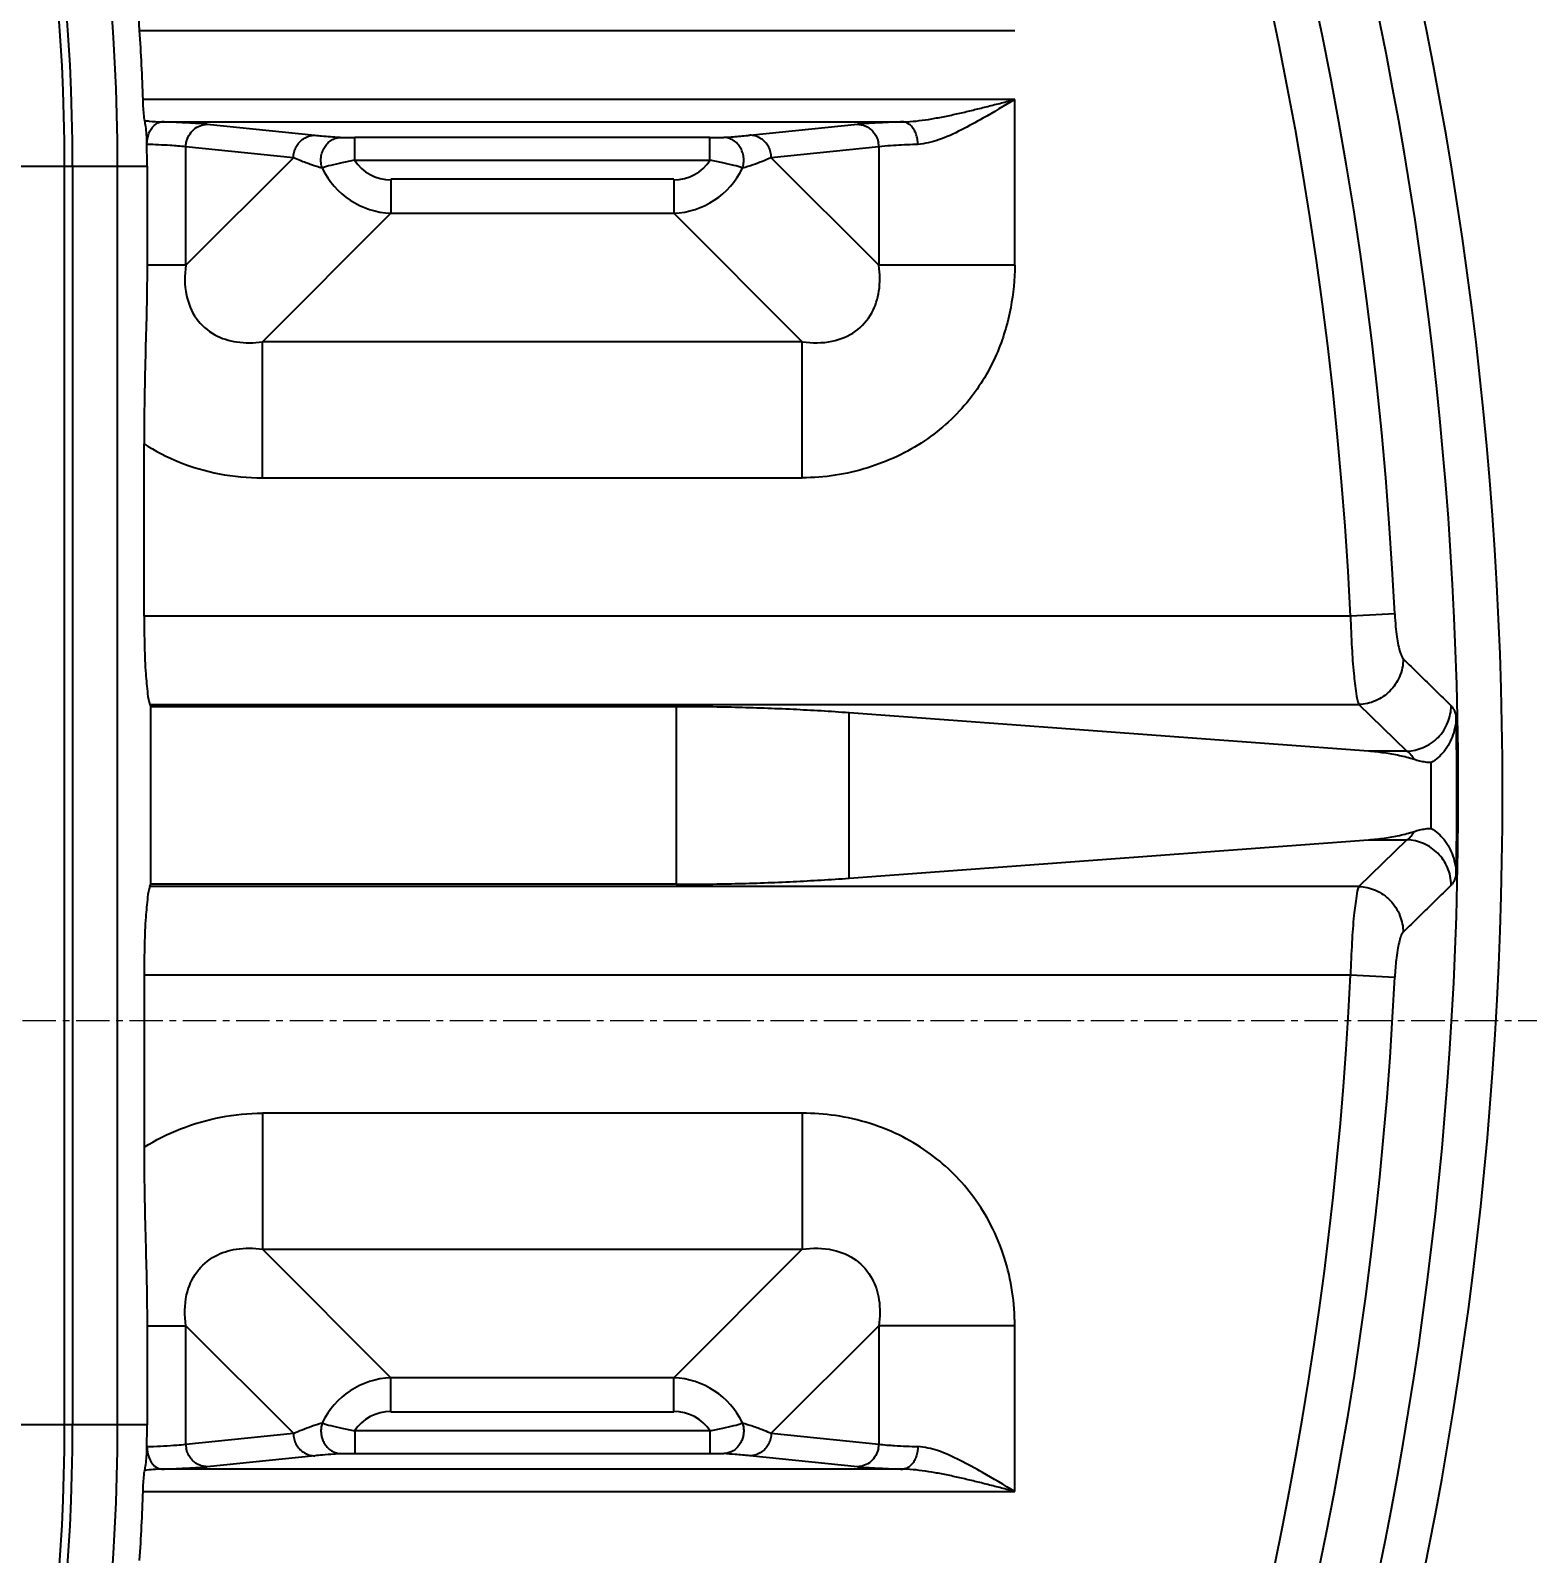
# Model space of a CAD drawing. Header units: millimetres. Extents: x 2588 to 3182, y 1243 to 1719.
# Drawn here: x 2893.29 to 2926.76, y 1477.3 to 1511.34 of the extents above; entities that cross this region are included whole.
import ezdxf

# ---------------------------------------------------------------- set-up
doc = ezdxf.new("R2010")
doc.units = ezdxf.units.MM
doc.linetypes.add('CENTER', pattern=[0.6, 0.375, -0.075, 0.075, -0.075])
doc.layers.add('center', color=1, linetype='CENTER', lineweight=9)
doc.styles.get("Standard").update_dxf_attribs({"font": 'arial.ttf'})
doc.dimstyles.get("Standard").update_dxf_attribs({"dimtxt": 0.18, "dimasz": 0.18, "dimexe": 0.18, "dimexo": 0.0625, "dimgap": 0.09, "dimtad": 0, "dimtih": 1, "dimtoh": 1, "dimzin": 0, "dimdsep": 46, "dimtxsty": 'Standard', "dimcen": 0.09, "dimadec": 0, "dimazin": 0, "dimtfac": 1, "dimtofl": 0, "dimtmove": 0, "dimatfit": 3, "dimfxl": 0, "dimtolj": 1, "dimtzin": 0, "dimarcsym": 0})

# ---------------------------------------------------------------- blocks, each defined once
blk = doc.blocks.new('*D41')
at = {"color": 4, "lineweight": -2, "transparency": 16777216}
for p, q in [((2939.335, 1645.04), (2939.335, 1655.04)), ((2938.883, 1635.04), (2939.335, 1645.04)), ((2938.883, 1496.166), (2938.883, 1635.04))]:
    blk.add_line(p, q, dxfattribs=at)
at = {"layer": 'Defpoints', "color": 0, "transparency": 16777216}
for p in [(2939.335, 1655.04), (2938.883, 1496.166), (2833.383, 1489.21)]:
    blk.add_point(p, dxfattribs=at)
at = {"color": 6, "transparency": 16777216, "insert": (2939.335, 1665.175), "char_height": 5, "attachment_point": 5, "rotation": 90}
blk.add_mtext('\\A1;105.50', dxfattribs=at)
blk = doc.blocks.new('*D47')
at = {"color": 4, "lineweight": -2, "transparency": 16777216}
for p, q in [((2981.037, 1494.241), (2991.037, 1498.279)), ((2991.037, 1498.279), (3001.037, 1498.279)), ((2940.689, 1494.241), (2981.037, 1494.241))]:
    blk.add_line(p, q, dxfattribs=at)
at = {"layer": 'Defpoints', "color": 0, "transparency": 16777216}
for p in [(3001.037, 1498.279), (2940.689, 1494.241), (2833.383, 1489.21)]:
    blk.add_point(p, dxfattribs=at)
at = {"color": 6, "transparency": 16777216, "insert": (3007.531, 1498.279), "char_height": 5, "attachment_point": 5}
blk.add_mtext('\\A1;5.03', dxfattribs=at)
blk = doc.blocks.new('*D57')
at = {"color": 4, "lineweight": -2, "transparency": 16777216}
blk.add_line((2993.383, 1489.21), (3001.037, 1489.21), dxfattribs=at)
at = {"layer": 'Defpoints', "color": 0, "transparency": 16777216}
for p in [(2833.383, 1489.21), (2993.383, 1489.21), (3001.037, 1489.21)]:
    blk.add_point(p, dxfattribs=at)
at = {"color": 6, "transparency": 16777216, "insert": (3007.522, 1489.21), "char_height": 5, "attachment_point": 5}
blk.add_mtext('\\A1;0.00', dxfattribs=at)

msp = doc.modelspace()

# ---------------------------------------------------------------- linework, layer by layer
at = {"color": 6, "linetype": 'Continuous'}
for p, q in [((2895.73, 1511.343), (2915.299, 1511.343)), ((2915.299, 1509.801), (2895.807, 1509.801)), ((2915.299, 1506.094), (2915.299, 1509.801)), ((2896.229, 1509.299), (2912.794, 1509.299)), ((2897.24, 1509.245), (2899.645, 1509.001)), ((2909.378, 1509.001), (2911.783, 1509.245)), ((2899.17, 1508.499), (2896.765, 1508.743)), ((2896.765, 1506.094), (2896.765, 1508.743)), ((2908.477, 1508.947), (2900.546, 1508.947)), ((2900.546, 1508.445), (2900.546, 1508.947)), ((2908.477, 1508.445), (2908.477, 1508.947)), ((2912.258, 1508.743), (2909.853, 1508.499)), ((2912.258, 1508.743), (2912.258, 1506.094)), ((2884.584, 1508.311), (2895.898, 1508.311)), ((2894.053, 1480.171), (2894.053, 1508.311)), ((2894.231, 1508.311), (2894.231, 1480.171)), ((2895.236, 1480.171), (2895.236, 1508.311)), ((2895.898, 1508.311), (2895.898, 1506.094)), ((2896.765, 1506.094), (2899.17, 1508.499)), ((2900.546, 1508.445), (2908.477, 1508.445)), ((2909.853, 1508.499), (2912.258, 1506.094)), ((2907.675, 1508.017), (2901.348, 1508.017)), ((2901.348, 1508.017), (2901.348, 1507.256)), ((2907.675, 1508.006), (2907.675, 1507.256)), ((2901.348, 1507.256), (2898.475, 1504.383)), ((2901.348, 1507.256), (2907.675, 1507.256)), ((2910.548, 1504.383), (2907.675, 1507.256)), ((2896.765, 1506.094), (2895.898, 1506.094)), ((2915.299, 1506.094), (2912.258, 1506.094)), ((2910.548, 1504.383), (2898.475, 1504.383)), ((2898.475, 1501.343), (2898.475, 1504.383)), ((2910.548, 1501.343), (2910.548, 1504.383)), ((2895.831, 1498.252), (2895.831, 1502.104)), ((2898.475, 1501.343), (2910.548, 1501.343)), ((2922.804, 1498.252), (2895.831, 1498.252)), ((2923.793, 1498.3), (2922.804, 1498.252)), ((2895.962, 1496.273), (2922.992, 1496.273)), ((2895.962, 1496.273), (2895.983, 1496.226)), ((2907.727, 1496.226), (2895.983, 1496.226)), ((2895.983, 1492.256), (2895.983, 1496.226)), ((2907.727, 1496.226), (2907.727, 1492.256)), ((2911.592, 1492.393), (2911.592, 1496.089)), ((2923.204, 1495.231), (2911.592, 1496.089)), ((2924.066, 1495.231), (2922.992, 1496.273)), ((2924.066, 1495.231), (2923.204, 1495.231)), ((2911.592, 1492.393), (2923.204, 1493.251)), ((2922.992, 1492.209), (2924.066, 1493.251)), ((2923.204, 1493.251), (2924.066, 1493.251)), ((2895.962, 1492.209), (2895.983, 1492.256)), ((2922.992, 1492.209), (2895.962, 1492.209)), ((2907.727, 1492.256), (2895.983, 1492.256)), ((2895.831, 1490.229), (2922.804, 1490.229)), ((2895.831, 1490.229), (2895.831, 1486.378)), ((2922.804, 1490.229), (2923.793, 1490.182)), ((2910.548, 1487.139), (2898.475, 1487.139)), ((2898.475, 1487.139), (2898.475, 1484.098)), ((2910.548, 1487.139), (2910.548, 1484.098)), ((2898.475, 1484.098), (2910.548, 1484.098)), ((2898.475, 1484.098), (2901.348, 1481.225)), ((2907.675, 1481.225), (2910.548, 1484.098)), ((2895.898, 1482.388), (2896.765, 1482.388)), ((2895.898, 1482.388), (2895.898, 1480.171)), ((2896.765, 1479.739), (2896.765, 1482.388)), ((2899.17, 1479.983), (2896.765, 1482.388)), ((2912.258, 1482.388), (2909.853, 1479.983)), ((2915.299, 1482.388), (2912.258, 1482.388)), ((2912.258, 1482.388), (2912.258, 1479.739)), ((2915.299, 1478.681), (2915.299, 1482.388)), ((2907.675, 1481.225), (2901.348, 1481.225)), ((2901.348, 1480.473), (2901.348, 1481.225)), ((2907.675, 1480.465), (2907.675, 1481.225)), ((2901.348, 1480.465), (2907.675, 1480.465)), ((2895.898, 1480.171), (2884.584, 1480.171)), ((2896.765, 1479.739), (2899.17, 1479.983)), ((2908.477, 1480.037), (2900.546, 1480.037)), ((2900.546, 1480.037), (2900.546, 1479.535)), ((2908.477, 1480.037), (2908.477, 1479.535)), ((2909.853, 1479.983), (2912.258, 1479.739)), ((2899.645, 1479.48), (2897.24, 1479.236)), ((2900.546, 1479.535), (2908.477, 1479.535)), ((2911.783, 1479.236), (2909.378, 1479.48)), ((2912.794, 1479.183), (2896.229, 1479.183)), ((2895.807, 1478.681), (2915.299, 1478.681))]:
    msp.add_line(p, q, dxfattribs=at)
for centre, radius, start, end in [((2839.388, 1494.241), 86.814, 316.84438, 88.8719), ((2839.388, 1494.241), 85.826, 320.71572, 88.869), ((2839.388, 1494.241), 84.503, 2.75328, 87.24672), ((2839.388, 1494.241), 83.513, 2.75328, 87.24672), ((2833.358, 1494.241), 100.5, 318.73061, 41.26939), ((2850.443, 1508.311), 44.794, 0, 90), ((2850.443, 1508.311), 43.789, 0, 90), ((2850.443, 1508.311), 43.61, 0, 90), ((2850.443, 1508.311), 45.389, 1.8816, 3.8306), ((2853.714, 1508.311), 42.183, 360, 0.6597), ((2901.424, 1509.043), 1.788, 205.8315, 267.5688), ((2907.599, 1509.043), 1.788, 272.4255, 334.1766), ((2839.388, 1494.241), 85.795, 358.79854, 1.20148), ((2839.388, 1494.241), 85.223, 359.50365, 0.49636), ((2839.388, 1494.241), 84.503, 318.59014, 357.24672), ((2839.388, 1494.241), 83.513, 320.94649, 357.24672), ((2901.425, 1479.437), 1.79, 92.4517, 154.1405), ((2907.598, 1479.437), 1.79, 25.8516, 87.5535), ((2850.443, 1480.171), 44.794, 270, 360), ((2850.443, 1480.171), 43.789, 270, 0), ((2850.443, 1480.171), 43.61, 270, 0), ((2853.732, 1480.171), 42.165, 359.3402, 0.0002), ((2911.726, 1479.745), 0.533, 349.0448, 359.3735), ((2850.443, 1480.171), 45.389, 356.1694, 358.1184)]:
    msp.add_arc(centre, radius, start, end, dxfattribs=at)
for points, knots in [([(2895.73, 1511.343), (2895.726, 1511.405), (2895.719, 1511.52), (2895.715, 1511.672), (2895.716, 1511.762), (2895.72, 1511.799)], [0, 0, 0, 0, 0.409903, 0.757574, 1, 1, 1, 1]), ([(2895.846, 1509.328), (2895.837, 1509.363), (2895.827, 1509.455), (2895.814, 1509.613), (2895.809, 1509.735), (2895.807, 1509.801)], [0, 0, 0, 0, 0.22853, 0.57952, 1, 1, 1, 1]), ([(2912.794, 1509.299), (2912.85, 1509.3), (2912.996, 1509.307), (2913.236, 1509.334), (2913.518, 1509.379), (2913.809, 1509.436), (2914.105, 1509.502), (2914.402, 1509.572), (2914.699, 1509.647), (2914.999, 1509.723), (2915.198, 1509.775), (2915.299, 1509.801)], [0, 0, 0, 0, 0.064898, 0.17129, 0.283498, 0.40001, 0.518673, 0.637977, 0.757885, 0.878521, 1, 1, 1, 1]), ([(2915.299, 1509.801), (2915.062, 1509.658), (2914.668, 1509.423), (2914.102, 1509.113), (2913.627, 1508.888), (2913.288, 1508.809), (2913.133, 1508.797)], [0, 0, 0, 0, 0.345956, 0.571511, 0.805533, 1, 1, 1, 1]), ([(2895.895, 1508.797), (2895.894, 1508.869), (2895.889, 1509.003), (2895.872, 1509.18), (2895.856, 1509.285), (2895.846, 1509.328)], [0, 0, 0, 0, 0.408019, 0.750058, 1, 1, 1, 1]), ([(2895.846, 1509.328), (2895.878, 1509.324), (2896.006, 1509.31), (2896.133, 1509.3), (2896.229, 1509.299)], [0, 0, 0, 0, 0.256757, 1, 1, 1, 1]), ([(2895.894, 1508.799), (2895.896, 1508.881), (2895.923, 1509.035), (2896.034, 1509.228), (2896.166, 1509.296), (2896.229, 1509.299)], [0, 0, 0, 0, 0.377864, 0.710062, 1, 1, 1, 1]), ([(2897.24, 1509.245), (2897.157, 1509.254), (2896.961, 1509.268), (2896.623, 1509.285), (2896.369, 1509.294), (2896.229, 1509.299)], [0, 0, 0, 0, 0.247109, 0.583506, 1, 1, 1, 1]), ([(2896.775, 1508.838), (2896.785, 1508.894), (2896.828, 1509.003), (2896.966, 1509.179), (2897.135, 1509.244), (2897.24, 1509.245)], [0, 0, 0, 0, 0.257824, 0.52071, 1, 1, 1, 1]), ([(2899.17, 1508.499), (2899.171, 1508.52), (2899.175, 1508.581), (2899.194, 1508.66), (2899.226, 1508.732), (2899.253, 1508.78), (2899.285, 1508.824), (2899.337, 1508.881), (2899.417, 1508.943), (2899.528, 1508.99), (2899.608, 1509.001), (2899.645, 1509.001)], [0, 0, 0, 0, 0.080778, 0.241813, 0.31673, 0.387443, 0.457806, 0.53161, 0.687967, 0.853263, 1, 1, 1, 1]), ([(2899.645, 1509.001), (2899.697, 1508.996), (2899.879, 1508.979), (2900.075, 1508.964), (2900.218, 1508.954), (2900.232, 1508.953)], [0, 0, 0, 0, 0.265851, 0.930344, 1, 1, 1, 1]), ([(2908.791, 1508.953), (2908.864, 1508.958), (2909.044, 1508.971), (2909.24, 1508.988), (2909.362, 1509), (2909.378, 1509.001)], [0, 0, 0, 0, 0.371707, 0.92217, 1, 1, 1, 1]), ([(2909.853, 1508.499), (2909.853, 1508.52), (2909.848, 1508.581), (2909.829, 1508.66), (2909.797, 1508.732), (2909.77, 1508.78), (2909.738, 1508.824), (2909.686, 1508.881), (2909.606, 1508.943), (2909.495, 1508.99), (2909.415, 1509.001), (2909.378, 1509.001)], [0, 0, 0, 0, 0.080833, 0.241866, 0.316782, 0.387495, 0.457857, 0.531659, 0.688012, 0.853302, 1, 1, 1, 1]), ([(2912.794, 1509.299), (2912.654, 1509.294), (2912.4, 1509.285), (2912.062, 1509.268), (2911.866, 1509.254), (2911.783, 1509.245)], [0, 0, 0, 0, 0.416643, 0.753002, 1, 1, 1, 1]), ([(2911.783, 1509.245), (2911.801, 1509.245), (2911.856, 1509.241), (2911.946, 1509.218), (2912.026, 1509.174), (2912.081, 1509.131), (2912.118, 1509.097), (2912.151, 1509.058), (2912.191, 1509), (2912.227, 1508.926), (2912.243, 1508.864), (2912.248, 1508.838)], [0, 0, 0, 0, 0.079979, 0.248954, 0.410434, 0.487532, 0.561726, 0.63633, 0.714719, 0.88156, 1, 1, 1, 1]), ([(2913.133, 1508.797), (2913.132, 1508.816), (2913.129, 1508.873), (2913.113, 1508.966), (2913.083, 1509.052), (2913.054, 1509.111), (2913.03, 1509.15), (2913.004, 1509.185), (2912.965, 1509.227), (2912.908, 1509.27), (2912.844, 1509.294), (2912.805, 1509.298), (2912.794, 1509.299)], [0, 0, 0, 0, 0.085409, 0.26294, 0.424213, 0.497163, 0.564604, 0.629583, 0.694794, 0.823757, 0.949582, 1, 1, 1, 1]), ([(2896.765, 1508.743), (2896.648, 1508.757), (2896.358, 1508.777), (2896.067, 1508.79), (2895.894, 1508.797)], [0, 0, 0, 0, 0.405677, 1, 1, 1, 1]), ([(2896.765, 1508.743), (2896.765, 1508.754), (2896.766, 1508.775), (2896.769, 1508.807), (2896.773, 1508.828), (2896.775, 1508.838)], [0, 0, 0, 0, 0.33331, 0.666561, 1, 1, 1, 1]), ([(2899.815, 1508.264), (2899.802, 1508.301), (2899.784, 1508.383), (2899.784, 1508.507), (2899.808, 1508.609), (2899.837, 1508.681), (2899.863, 1508.729), (2899.893, 1508.774), (2899.941, 1508.831), (2900.017, 1508.893), (2900.122, 1508.941), (2900.197, 1508.952), (2900.232, 1508.953)], [0, 0, 0, 0, 0.125713, 0.267413, 0.399275, 0.460291, 0.517612, 0.574339, 0.633467, 0.757377, 0.886474, 1, 1, 1, 1]), ([(2900.232, 1508.953), (2900.258, 1508.951), (2900.319, 1508.949), (2900.424, 1508.947), (2900.503, 1508.947), (2900.546, 1508.947)], [0, 0, 0, 0, 0.243016, 0.589497, 1, 1, 1, 1]), ([(2908.477, 1508.947), (2908.52, 1508.947), (2908.6, 1508.947), (2908.705, 1508.949), (2908.766, 1508.951), (2908.791, 1508.953)], [0, 0, 0, 0, 0.414438, 0.760123, 1, 1, 1, 1]), ([(2909.209, 1508.264), (2909.221, 1508.301), (2909.239, 1508.383), (2909.239, 1508.508), (2909.215, 1508.609), (2909.186, 1508.681), (2909.16, 1508.729), (2909.13, 1508.774), (2909.082, 1508.831), (2909.006, 1508.893), (2908.902, 1508.941), (2908.826, 1508.952), (2908.791, 1508.953)], [0, 0, 0, 0, 0.125689, 0.267401, 0.399275, 0.460296, 0.517621, 0.574352, 0.633485, 0.757399, 0.886498, 1, 1, 1, 1]), ([(2912.258, 1508.743), (2912.258, 1508.754), (2912.257, 1508.775), (2912.254, 1508.807), (2912.25, 1508.828), (2912.248, 1508.838)], [0, 0, 0, 0, 0.333078, 0.666157, 1, 1, 1, 1]), ([(2913.133, 1508.797), (2913.094, 1508.795), (2912.89, 1508.787), (2912.598, 1508.773), (2912.346, 1508.753), (2912.258, 1508.743)], [0, 0, 0, 0, 0.134299, 0.697009, 1, 1, 1, 1]), ([(2899.815, 1508.264), (2899.735, 1508.288), (2899.568, 1508.34), (2899.353, 1508.418), (2899.22, 1508.477), (2899.17, 1508.499)], [0, 0, 0, 0, 0.363398, 0.763138, 1, 1, 1, 1]), ([(2900.536, 1508.442), (2900.443, 1508.422), (2900.265, 1508.388), (2900.025, 1508.334), (2899.879, 1508.294), (2899.82, 1508.266)], [0, 0, 0, 0, 0.388226, 0.736327, 1, 1, 1, 1]), ([(2909.203, 1508.266), (2909.145, 1508.294), (2908.998, 1508.334), (2908.759, 1508.388), (2908.581, 1508.422), (2908.487, 1508.442)], [0, 0, 0, 0, 0.263663, 0.611779, 1, 1, 1, 1]), ([(2909.853, 1508.499), (2909.79, 1508.47), (2909.655, 1508.413), (2909.441, 1508.335), (2909.288, 1508.287), (2909.209, 1508.264)], [0, 0, 0, 0, 0.303111, 0.637244, 1, 1, 1, 1]), ([(2895.898, 1506.094), (2895.898, 1505.812), (2895.891, 1505.22), (2895.865, 1504.285), (2895.839, 1503.237), (2895.831, 1502.498), (2895.831, 1502.104)], [0, 0, 0, 0, 0.212061, 0.444487, 0.703677, 1, 1, 1, 1]), ([(2896.765, 1506.094), (2896.733, 1505.874), (2896.733, 1505.454), (2896.959, 1504.885), (2897.384, 1504.513), (2897.916, 1504.349), (2898.285, 1504.356), (2898.475, 1504.383)], [0, 0, 0, 0, 0.23174, 0.429371, 0.620645, 0.799304, 1, 1, 1, 1]), ([(2915.299, 1506.094), (2915.299, 1505.777), (2915.23, 1505.097), (2914.921, 1504.058), (2914.29, 1503.005), (2913.304, 1502.099), (2912.005, 1501.496), (2911.041, 1501.342), (2910.548, 1501.343)], [0, 0, 0, 0, 0.1272, 0.273045, 0.432101, 0.614253, 0.801969, 1, 1, 1, 1]), ([(2910.548, 1504.383), (2910.767, 1504.352), (2911.188, 1504.351), (2911.756, 1504.578), (2912.128, 1505.002), (2912.293, 1505.534), (2912.286, 1505.904), (2912.258, 1506.094)], [0, 0, 0, 0, 0.231739, 0.42937, 0.620645, 0.799304, 1, 1, 1, 1]), ([(2895.831, 1502.104), (2896.081, 1501.942), (2896.624, 1501.662), (2897.52, 1501.401), (2898.153, 1501.343), (2898.475, 1501.343)], [0, 0, 0, 0, 0.320656, 0.652781, 1, 1, 1, 1]), ([(2895.831, 1498.252), (2895.831, 1498.023), (2895.838, 1497.593), (2895.859, 1497.011), (2895.902, 1496.583), (2895.929, 1496.347), (2895.962, 1496.273)], [0, 0, 0, 0, 0.345595, 0.64992, 0.876831, 1, 1, 1, 1]), ([(2922.804, 1498.252), (2922.812, 1498.016), (2922.829, 1497.588), (2922.868, 1497.009), (2922.921, 1496.589), (2922.952, 1496.349), (2922.992, 1496.273)], [0, 0, 0, 0, 0.356128, 0.646426, 0.86986, 1, 1, 1, 1]), ([(2923.793, 1498.3), (2923.798, 1498.204), (2923.809, 1498.034), (2923.836, 1497.8), (2923.871, 1497.61), (2923.9, 1497.465), (2923.943, 1497.366), (2923.968, 1497.32), (2923.981, 1497.298)], [0, 0, 0, 0, 0.280841, 0.498051, 0.685554, 0.847484, 0.925943, 1, 1, 1, 1]), ([(2923.982, 1497.298), (2923.983, 1497.16), (2923.927, 1496.891), (2923.699, 1496.558), (2923.376, 1496.335), (2923.12, 1496.277), (2922.992, 1496.273)], [0, 0, 0, 0, 0.264727, 0.510275, 0.756, 1, 1, 1, 1]), ([(2923.982, 1497.298), (2924.101, 1497.18), (2924.338, 1496.945), (2924.7, 1496.597), (2924.937, 1496.362), (2925.056, 1496.243)], [0, 0, 0, 0, 0.334528, 0.665966, 1, 1, 1, 1]), ([(2911.592, 1496.089), (2911.175, 1496.119), (2910.327, 1496.17), (2909.038, 1496.216), (2908.166, 1496.226), (2907.727, 1496.226)], [0, 0, 0, 0, 0.323991, 0.659267, 1, 1, 1, 1]), ([(2924.066, 1495.231), (2924.191, 1495.234), (2924.448, 1495.298), (2924.784, 1495.519), (2924.997, 1495.86), (2925.055, 1496.119), (2925.056, 1496.243)], [0, 0, 0, 0, 0.241537, 0.500008, 0.758474, 1, 1, 1, 1]), ([(2925.056, 1496.243), (2925.07, 1496.229), (2925.097, 1496.193), (2925.133, 1496.123), (2925.153, 1496.07), (2925.164, 1496.04)], [0, 0, 0, 0, 0.256977, 0.589394, 1, 1, 1, 1]), ([(2925.164, 1496.04), (2925.167, 1495.89), (2925.12, 1495.597), (2924.922, 1495.224), (2924.719, 1495.04), (2924.608, 1494.979)], [0, 0, 0, 0, 0.361437, 0.695887, 1, 1, 1, 1]), ([(2924.225, 1495.046), (2924.118, 1495.079), (2923.898, 1495.136), (2923.557, 1495.197), (2923.323, 1495.222), (2923.204, 1495.231)], [0, 0, 0, 0, 0.322111, 0.655648, 1, 1, 1, 1]), ([(2924.225, 1495.046), (2924.21, 1495.074), (2924.181, 1495.125), (2924.128, 1495.189), (2924.087, 1495.22), (2924.066, 1495.231)], [0, 0, 0, 0, 0.385906, 0.714525, 1, 1, 1, 1]), ([(2924.608, 1494.979), (2924.567, 1494.978), (2924.481, 1494.983), (2924.353, 1495.008), (2924.268, 1495.032), (2924.225, 1495.046)], [0, 0, 0, 0, 0.320971, 0.654896, 1, 1, 1, 1]), ([(2923.204, 1493.251), (2923.323, 1493.26), (2923.557, 1493.285), (2923.898, 1493.345), (2924.118, 1493.403), (2924.225, 1493.436)], [0, 0, 0, 0, 0.344347, 0.677882, 1, 1, 1, 1]), ([(2924.066, 1493.251), (2924.086, 1493.261), (2924.127, 1493.291), (2924.179, 1493.355), (2924.21, 1493.407), (2924.225, 1493.436)], [0, 0, 0, 0, 0.27381, 0.598889, 1, 1, 1, 1]), ([(2924.225, 1493.436), (2924.267, 1493.449), (2924.353, 1493.474), (2924.481, 1493.499), (2924.567, 1493.504), (2924.608, 1493.503)], [0, 0, 0, 0, 0.345093, 0.67902, 1, 1, 1, 1]), ([(2924.608, 1493.503), (2924.719, 1493.442), (2924.922, 1493.258), (2925.12, 1492.885), (2925.167, 1492.592), (2925.164, 1492.442)], [0, 0, 0, 0, 0.304139, 0.638471, 1, 1, 1, 1]), ([(2925.056, 1492.238), (2925.055, 1492.372), (2924.998, 1492.637), (2924.773, 1492.967), (2924.45, 1493.189), (2924.193, 1493.247), (2924.066, 1493.251)], [0, 0, 0, 0, 0.258995, 0.506379, 0.754087, 1, 1, 1, 1]), ([(2907.727, 1492.256), (2908.166, 1492.256), (2909.038, 1492.266), (2910.327, 1492.311), (2911.175, 1492.362), (2911.592, 1492.393)], [0, 0, 0, 0, 0.340733, 0.67601, 1, 1, 1, 1]), ([(2925.164, 1492.442), (2925.153, 1492.412), (2925.133, 1492.358), (2925.097, 1492.289), (2925.07, 1492.252), (2925.056, 1492.238)], [0, 0, 0, 0, 0.410541, 0.74296, 1, 1, 1, 1]), ([(2895.962, 1492.209), (2895.929, 1492.134), (2895.902, 1491.899), (2895.859, 1491.471), (2895.838, 1490.888), (2895.831, 1490.458), (2895.831, 1490.229)], [0, 0, 0, 0, 0.123093, 0.350113, 0.654609, 1, 1, 1, 1]), ([(2922.992, 1492.209), (2922.957, 1492.142), (2922.924, 1491.92), (2922.87, 1491.506), (2922.83, 1490.916), (2922.812, 1490.472), (2922.804, 1490.229)], [0, 0, 0, 0, 0.113394, 0.330397, 0.63413, 1, 1, 1, 1]), ([(2922.992, 1492.209), (2923.118, 1492.205), (2923.377, 1492.14), (2923.715, 1491.916), (2923.926, 1491.57), (2923.982, 1491.309), (2923.981, 1491.183)], [0, 0, 0, 0, 0.24142, 0.500004, 0.758586, 1, 1, 1, 1]), ([(2925.056, 1492.238), (2924.937, 1492.12), (2924.7, 1491.885), (2924.338, 1491.537), (2924.101, 1491.302), (2923.982, 1491.183)], [0, 0, 0, 0, 0.33403, 0.665469, 1, 1, 1, 1]), ([(2923.981, 1491.183), (2923.959, 1491.156), (2923.922, 1491.082), (2923.885, 1490.944), (2923.851, 1490.768), (2923.823, 1490.578), (2923.807, 1490.378), (2923.797, 1490.251), (2923.793, 1490.182)], [0, 0, 0, 0, 0.102811, 0.238979, 0.413887, 0.62805, 0.797793, 1, 1, 1, 1]), ([(2895.831, 1486.378), (2896.088, 1486.54), (2896.644, 1486.819), (2897.54, 1487.077), (2898.165, 1487.138), (2898.475, 1487.139)], [0, 0, 0, 0, 0.32753, 0.665577, 1, 1, 1, 1]), ([(2915.299, 1482.388), (2915.299, 1482.641), (2915.261, 1483.159), (2915.086, 1483.92), (2914.792, 1484.631), (2914.407, 1485.255), (2913.95, 1485.788), (2913.414, 1486.248), (2912.785, 1486.636), (2912.067, 1486.93), (2911.308, 1487.103), (2910.795, 1487.139), (2910.548, 1487.139)], [0, 0, 0, 0, 0.101243, 0.207278, 0.311362, 0.408018, 0.499665, 0.591828, 0.689541, 0.794718, 0.900878, 1, 1, 1, 1]), ([(2895.831, 1486.378), (2895.831, 1485.985), (2895.839, 1485.246), (2895.865, 1484.2), (2895.891, 1483.263), (2895.898, 1482.672), (2895.898, 1482.388)], [0, 0, 0, 0, 0.295746, 0.555336, 0.78657, 1, 1, 1, 1]), ([(2896.765, 1482.388), (2896.733, 1482.615), (2896.731, 1483.043), (2896.973, 1483.61), (2897.392, 1483.97), (2897.919, 1484.134), (2898.284, 1484.126), (2898.475, 1484.098)], [0, 0, 0, 0, 0.24002, 0.434939, 0.625378, 0.797411, 1, 1, 1, 1]), ([(2910.548, 1484.098), (2910.775, 1484.131), (2911.202, 1484.132), (2911.77, 1483.89), (2912.13, 1483.471), (2912.294, 1482.945), (2912.286, 1482.58), (2912.258, 1482.388)], [0, 0, 0, 0, 0.240002, 0.434919, 0.625361, 0.797412, 1, 1, 1, 1]), ([(2899.17, 1479.983), (2899.233, 1480.012), (2899.368, 1480.068), (2899.583, 1480.147), (2899.735, 1480.194), (2899.814, 1480.218)], [0, 0, 0, 0, 0.303273, 0.637578, 1, 1, 1, 1]), ([(2899.815, 1480.218), (2899.805, 1480.188), (2899.789, 1480.125), (2899.784, 1480.044), (2899.788, 1479.979), (2899.795, 1479.933), (2899.805, 1479.888), (2899.825, 1479.827), (2899.861, 1479.752), (2899.921, 1479.671), (2899.996, 1479.604), (2900.082, 1479.557), (2900.163, 1479.534), (2900.213, 1479.529), (2900.232, 1479.529)], [0, 0, 0, 0, 0.100666, 0.20811, 0.259677, 0.309421, 0.359035, 0.410198, 0.515969, 0.624295, 0.73243, 0.837945, 0.939112, 1, 1, 1, 1]), ([(2899.82, 1480.215), (2899.878, 1480.188), (2900.024, 1480.148), (2900.265, 1480.094), (2900.444, 1480.059), (2900.539, 1480.039)], [0, 0, 0, 0, 0.261788, 0.608203, 1, 1, 1, 1]), ([(2908.484, 1480.039), (2908.579, 1480.059), (2908.758, 1480.094), (2908.999, 1480.148), (2909.145, 1480.188), (2909.203, 1480.215)], [0, 0, 0, 0, 0.391842, 0.738265, 1, 1, 1, 1]), ([(2909.208, 1480.218), (2909.218, 1480.188), (2909.234, 1480.125), (2909.239, 1480.044), (2909.235, 1479.979), (2909.228, 1479.933), (2909.218, 1479.888), (2909.198, 1479.827), (2909.162, 1479.752), (2909.102, 1479.671), (2909.027, 1479.604), (2908.941, 1479.557), (2908.86, 1479.534), (2908.81, 1479.529), (2908.791, 1479.529)], [0, 0, 0, 0, 0.100656, 0.208101, 0.259669, 0.309414, 0.359029, 0.410192, 0.515965, 0.624293, 0.732431, 0.83795, 0.939123, 1, 1, 1, 1]), ([(2909.209, 1480.218), (2909.284, 1480.195), (2909.445, 1480.145), (2909.66, 1480.068), (2909.798, 1480.007), (2909.853, 1479.983)], [0, 0, 0, 0, 0.342419, 0.737013, 1, 1, 1, 1]), ([(2895.894, 1479.685), (2895.918, 1479.686), (2896.045, 1479.691), (2896.267, 1479.701), (2896.534, 1479.717), (2896.697, 1479.731), (2896.765, 1479.739)], [0, 0, 0, 0, 0.080496, 0.436654, 0.765935, 1, 1, 1, 1]), ([(2896.765, 1479.739), (2896.765, 1479.728), (2896.766, 1479.707), (2896.769, 1479.675), (2896.773, 1479.654), (2896.775, 1479.643)], [0, 0, 0, 0, 0.333168, 0.666333, 1, 1, 1, 1]), ([(2899.17, 1479.983), (2899.171, 1479.962), (2899.175, 1479.901), (2899.194, 1479.821), (2899.226, 1479.75), (2899.253, 1479.702), (2899.285, 1479.658), (2899.337, 1479.601), (2899.417, 1479.539), (2899.528, 1479.492), (2899.608, 1479.481), (2899.645, 1479.48)], [0, 0, 0, 0, 0.08078, 0.241816, 0.316734, 0.387448, 0.457812, 0.531616, 0.687973, 0.853268, 1, 1, 1, 1]), ([(2909.853, 1479.983), (2909.853, 1479.962), (2909.848, 1479.901), (2909.829, 1479.821), (2909.797, 1479.75), (2909.77, 1479.702), (2909.738, 1479.658), (2909.686, 1479.601), (2909.606, 1479.539), (2909.495, 1479.492), (2909.415, 1479.481), (2909.378, 1479.48)], [0, 0, 0, 0, 0.080831, 0.241878, 0.3168, 0.387517, 0.457884, 0.531694, 0.688068, 0.853387, 1, 1, 1, 1]), ([(2912.258, 1479.739), (2912.376, 1479.725), (2912.667, 1479.705), (2912.959, 1479.691), (2913.133, 1479.685)], [0, 0, 0, 0, 0.405317, 1, 1, 1, 1]), ([(2895.846, 1479.153), (2895.856, 1479.197), (2895.872, 1479.301), (2895.889, 1479.478), (2895.894, 1479.612), (2895.895, 1479.685)], [0, 0, 0, 0, 0.248928, 0.589661, 1, 1, 1, 1]), ([(2895.894, 1479.685), (2895.895, 1479.601), (2895.924, 1479.441), (2896.039, 1479.248), (2896.17, 1479.185), (2896.229, 1479.183)], [0, 0, 0, 0, 0.387361, 0.730206, 1, 1, 1, 1]), ([(2897.24, 1479.237), (2897.222, 1479.237), (2897.167, 1479.241), (2897.078, 1479.264), (2896.997, 1479.307), (2896.942, 1479.35), (2896.905, 1479.385), (2896.872, 1479.424), (2896.832, 1479.482), (2896.796, 1479.556), (2896.78, 1479.617), (2896.775, 1479.643)], [0, 0, 0, 0, 0.079971, 0.248941, 0.410415, 0.48751, 0.561701, 0.636303, 0.71469, 0.881525, 1, 1, 1, 1]), ([(2900.232, 1479.529), (2900.179, 1479.525), (2900.041, 1479.515), (2899.846, 1479.5), (2899.704, 1479.486), (2899.645, 1479.48)], [0, 0, 0, 0, 0.273704, 0.701376, 1, 1, 1, 1]), ([(2900.232, 1479.529), (2900.256, 1479.53), (2900.316, 1479.533), (2900.421, 1479.535), (2900.501, 1479.535), (2900.546, 1479.535)], [0, 0, 0, 0, 0.230545, 0.570764, 1, 1, 1, 1]), ([(2908.477, 1479.535), (2908.522, 1479.535), (2908.603, 1479.535), (2908.707, 1479.533), (2908.767, 1479.53), (2908.791, 1479.529)], [0, 0, 0, 0, 0.42972, 0.769833, 1, 1, 1, 1]), ([(2909.378, 1479.48), (2909.267, 1479.492), (2909.071, 1479.509), (2908.875, 1479.523), (2908.791, 1479.529)], [0, 0, 0, 0, 0.568827, 1, 1, 1, 1]), ([(2912.248, 1479.643), (2912.238, 1479.588), (2912.195, 1479.479), (2912.057, 1479.303), (2911.888, 1479.238), (2911.783, 1479.236)], [0, 0, 0, 0, 0.257823, 0.520709, 1, 1, 1, 1]), ([(2913.133, 1479.685), (2913.132, 1479.667), (2913.129, 1479.61), (2913.114, 1479.519), (2913.084, 1479.433), (2913.055, 1479.373), (2913.031, 1479.334), (2913.006, 1479.299), (2912.967, 1479.257), (2912.911, 1479.213), (2912.846, 1479.188), (2912.807, 1479.183), (2912.794, 1479.183)], [0, 0, 0, 0, 0.081855, 0.258737, 0.419628, 0.492485, 0.559889, 0.624854, 0.690046, 0.818939, 0.944551, 1, 1, 1, 1]), ([(2915.299, 1478.681), (2915.059, 1478.827), (2914.657, 1479.07), (2914.083, 1479.377), (2913.612, 1479.603), (2913.282, 1479.676), (2913.133, 1479.685)], [0, 0, 0, 0, 0.350171, 0.585482, 0.813171, 1, 1, 1, 1]), ([(2895.807, 1478.681), (2895.809, 1478.747), (2895.814, 1478.87), (2895.827, 1479.027), (2895.837, 1479.118), (2895.846, 1479.153)], [0, 0, 0, 0, 0.422567, 0.772911, 1, 1, 1, 1]), ([(2896.229, 1479.183), (2896.165, 1479.182), (2896.037, 1479.175), (2895.91, 1479.161), (2895.846, 1479.153)], [0, 0, 0, 0, 0.498672, 1, 1, 1, 1]), ([(2896.229, 1479.183), (2896.369, 1479.187), (2896.623, 1479.197), (2896.961, 1479.214), (2897.157, 1479.228), (2897.24, 1479.236)], [0, 0, 0, 0, 0.416429, 0.752814, 1, 1, 1, 1]), ([(2911.783, 1479.236), (2911.866, 1479.228), (2912.062, 1479.214), (2912.4, 1479.197), (2912.654, 1479.187), (2912.794, 1479.183)], [0, 0, 0, 0, 0.246982, 0.583297, 1, 1, 1, 1]), ([(2915.299, 1478.681), (2915.199, 1478.707), (2914.999, 1478.759), (2914.7, 1478.836), (2914.402, 1478.91), (2914.105, 1478.98), (2913.809, 1479.046), (2913.519, 1479.103), (2913.236, 1479.148), (2912.996, 1479.175), (2912.85, 1479.182), (2912.794, 1479.183)], [0, 0, 0, 0, 0.121485, 0.242126, 0.362036, 0.481341, 0.600003, 0.716514, 0.828718, 0.935105, 1, 1, 1, 1])]:
    msp.add_open_spline(points, degree=3, knots=knots, dxfattribs=at)
for points in [[(2900.536, 1508.442), (2900.706, 1508.171), (2901.023, 1508.007), (2901.348, 1508.006)], [(2907.675, 1508.006), (2908, 1508.006), (2908.317, 1508.171), (2908.487, 1508.442)], [(2901.348, 1480.473), (2901.024, 1480.472), (2900.709, 1480.308), (2900.539, 1480.039)], [(2908.484, 1480.039), (2908.314, 1480.308), (2907.999, 1480.473), (2907.675, 1480.473)]]:
    msp.add_open_spline(points, degree=3, dxfattribs=at)
at = {"layer": 'center', "color": 1, "linetype": 'CENTER', "ltscale": 1.990328}
msp.add_line((2673.383, 1489.21), (2993.383, 1489.21), dxfattribs=at)

# ---------------------------------------------------------------- dimensions: what is measured, and where the dimension line sits
for feature_location, offset, dtype, origin, picture, middle in [((2938.883, 1496.166), (0.452, 158.874), 1, (2833.383, 1489.21), '*D41', (2939.335, 1665.175)), ((2940.689, 1494.241), (60.348, 4.038), 0, (2833.383, 1489.21), '*D47', (3007.531, 1498.279)), ((2993.383493533, 1489.210480602), (7.653216964, 0), 0, (2833.383493523, 1489.210480602), '*D57', (3007.522044739, 1489.210480602))]:
    dim = msp.add_ordinate_dim(feature_location=feature_location, offset=offset, dtype=dtype, origin=origin, dimstyle='Standard', override={"dimtxt": 5, "dimasz": 5, "dimexe": 0, "dimexo": 0, "dimgap": 0, "dimtih": 0, "dimtoh": 0, "dimzin": 0, "dimcen": 0, "dimclrd": 4, "dimclre": 4, "dimclrt": 6, "dimadec": 2, "dimtp": 0, "dimtm": 0, "dimtzin": 0})
    dim.commit()
    dim.dimension.update_dxf_attribs({"geometry": picture, "text_midpoint": middle})

doc.saveas('drawing.dxf')
